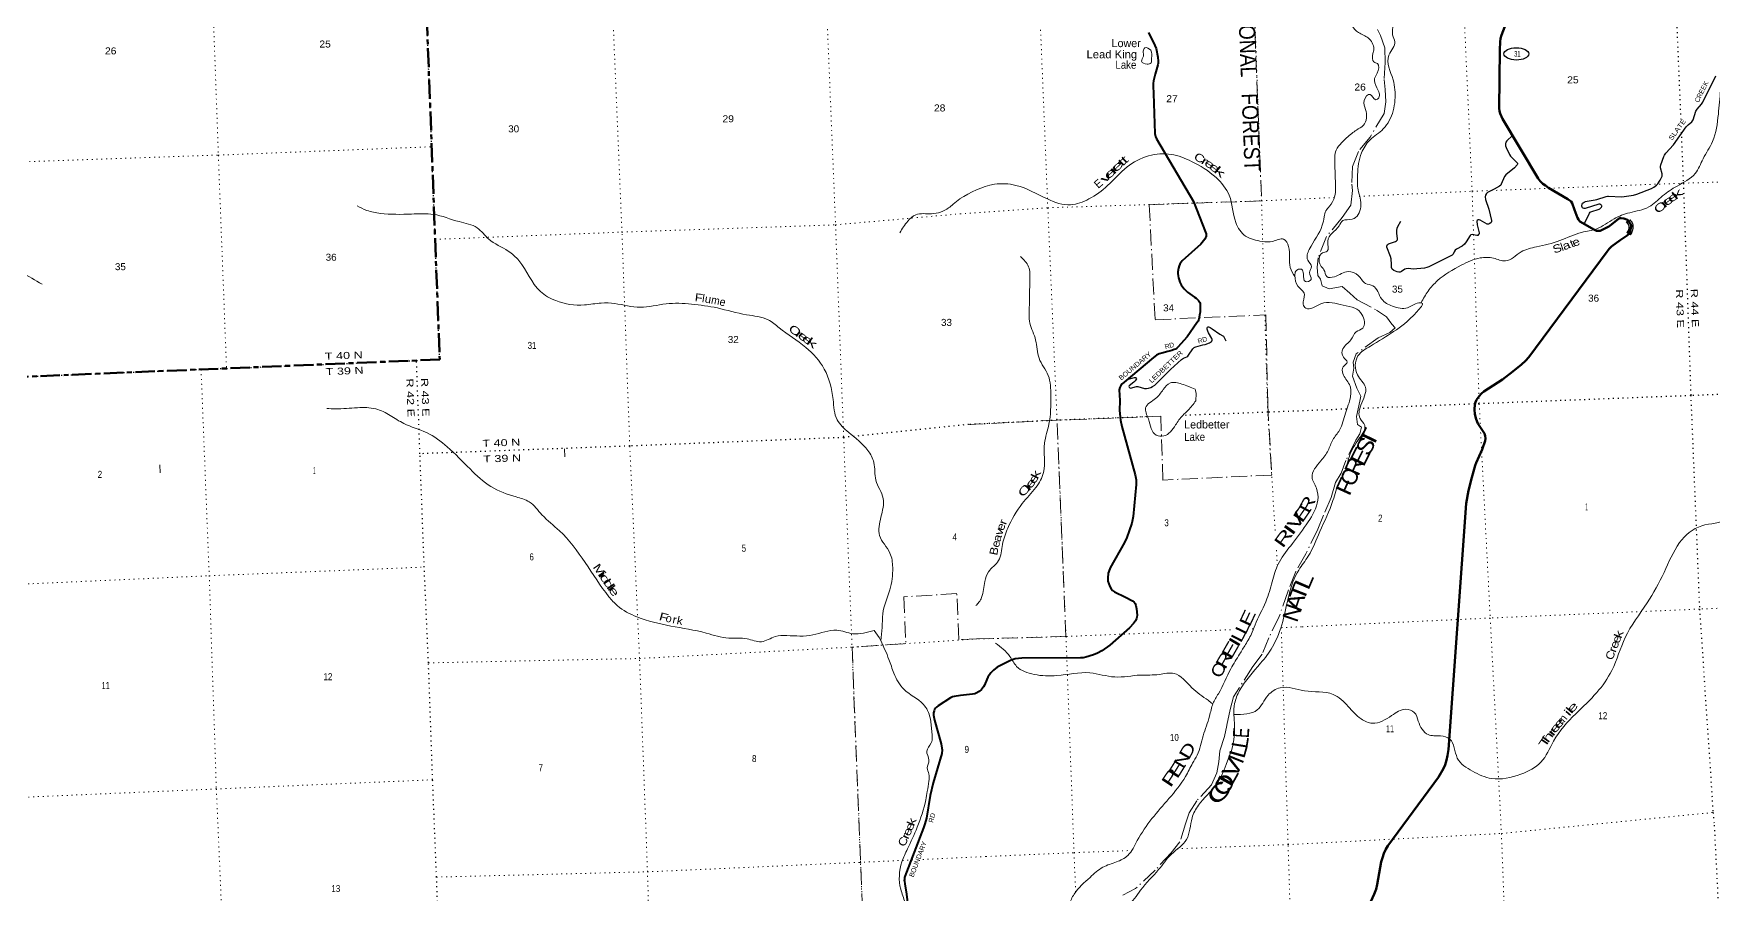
# Model space of a CAD drawing. Header units: feet. Extents: x 727543 to 978287, y 379550 to 572970.
# Drawn here: x 856891 to 898883, y 527008 to 548526 of the extents above; entities that cross this region are included whole.
import ezdxf
from ezdxf.enums import TextEntityAlignment as Align

# ---------------------------------------------------------------- set-up
doc = ezdxf.new("R2010")
doc.units = ezdxf.units.FT
doc.header["$LTSCALE"] = 80
for name, pattern in [('DOT_DASHED', [7.7, 5, -1.2, 0.3, -1.2]), ('DOTTED', [1.5, 0.3, -1.2]), ('LONG_DASH_SHORT_DASH', [9.9, 6, -1.2, 1.5, -1.2])]:
    doc.linetypes.add(name, pattern=pattern)
for name, color, linetype, lineweight in [('11', 7, 'LONG_DASH_SHORT_DASH', 60), ('17', 7, 'Continuous', 25), ('23', 7, 'Continuous', 70), ('26', 7, 'Continuous', 40), ('29', 7, 'Continuous', 25), ('39', 7, 'Continuous', 13), ('4', 7, 'Continuous', 13), ('44', 7, 'DOT_DASHED', 13), ('59', 7, 'Continuous', 13), ('6', 7, 'DOTTED', 25), ('7', 7, 'DOTTED', 13)]:
    doc.layers.add(name, color=color, linetype=linetype, lineweight=lineweight)
for name, color, linetype in [('27', 7, 'Continuous'), ('30', 7, 'Continuous'), ('41', 7, 'Continuous')]:
    doc.layers.add(name, color=color, linetype=linetype)

msp = doc.modelspace()

# ---------------------------------------------------------------- linework, layer by layer
at = {"layer": '11'}
msp.add_lwpolyline([(865971.59, 568740.59), (867043.27, 540378.72), (850382.81, 539689.06), (851097.41, 521936.35)], dxfattribs=at)
at = {"layer": '17'}
msp.add_ellipse((893956.48, 548019.63), major_axis=(309.24, -1), ratio=0.500121, dxfattribs=at)
at = {"layer": '23'}
for points in [[(893912.6, 549324.69), (893586.25, 548485.72), (893562.85, 548404.73), (893550.52, 548318.39), (893542.19, 548123.93), (893524.54, 546659.37), (893535.44, 546587.33), (893552, 546531.15), (893610.09, 546396.17), (894502.57, 544900.06), (894552.5, 544839.22), (894621.03, 544773.75), (894682.33, 544726.62), (894760.83, 544670.59), (895242.03, 544384.01), (895325.75, 544325.32), (895355.4, 544283.76), (895414.55, 544122.54), (895487.54, 543919.46), (895508.97, 543876.39), (895545.94, 543826.95), (895912.66, 543618.33), (895964.12, 543597.07), (896001.63, 543594.18), (896049.24, 543597.07), (896089.11, 543609.76), (896267.37, 543706.4), (896334.88, 543755.85), (896510.66, 543896.83), (896526.02, 543906.76), (896544.06, 543911.75), (896555.93, 543913.09), (896571.47, 543913.2), (896642, 543902.49), (896670.38, 543895.82), (896711.41, 543881.44), (896734.22, 543867.62), (896753.4, 543850.68), (896805.18, 543778.95), (896817.89, 543758.85), (896821.34, 543747.92), (896822.49, 543743.89), (896825.38, 543729.87), (896825.94, 543700.15), (896822.49, 543672.13), (896802.09, 543598.03), (896777.77, 543536.44), (896756.13, 543504.68), (896729.88, 543481.7), (896550.49, 543362.76), (896338.39, 543201.98), (896276.46, 543143.08), (896225.85, 543081.89), (894268.19, 540437.88), (894182.45, 540343.37), (894083.34, 540254.01), (893867.68, 540080.95), (893606.45, 539883.68), (893145.06, 539580.74), (893082.43, 539531.38), (893024.19, 539466.35), (892964.13, 539369.71), (892939.61, 539311.97), (892921.46, 539253.68), (892909.31, 539132.97), (892916.96, 539014.91), (892948.26, 538884.68), (892997.48, 538775.76), (893128.91, 538579.24), (893158.89, 538526.69), (893173.32, 538471.83), (893181.97, 538405.43), (893174.92, 538342.64), (893099.74, 538126.83), (892951.98, 537799.27), (892923.74, 537728.42), (892845.53, 537428.73), (892759.59, 537101.54), (892701.61, 536783.63), (892258.2, 530634.32), (892237.03, 530479.02), (892210.38, 530365.37), (892175.01, 530243.73), (892137.88, 530156.02), (892011.08, 529938.27), (890744.43, 528225.77), (890690.52, 528140.51), (890641.05, 528029.24)], [(890641.05, 528029.24), (890606.85, 527918.21), (890576.72, 527818.22), (890477.95, 527257.96), (890449.6, 527137.25), (890404.82, 527014.21), (890274.32, 526737.66), (890108.59, 526431.29), (890018.24, 526301.46), (889910.51, 526174.07), (887254.27, 523360.71)]]:
    msp.add_lwpolyline(points, dxfattribs=at)
at = {"layer": '26'}
for points in [[(884763.98, 548552.73), (884920.74, 548232.31), (884948.85, 548156.82), (884991.68, 547937.23), (885001.54, 547833.66), (885001.54, 547785.52), (884994.4, 547742.99), (884931.52, 547516.09), (884889.31, 547346.62), (884879.03, 547281.46), (884880.15, 547211.39), (884887.69, 547032.78), (884920.73, 546025.84), (884935.12, 545954.25), (884963.68, 545895.77), (885883.73, 544328.81), (886189.56, 543560.17), (886199.52, 543524.2), (886201.81, 543486.95), (886199.52, 543449.71), (886188.06, 543421.06), (886168.59, 543384.39), (886137.67, 543343.14), (886070.37, 543266.52), (885605.78, 542845.39), (885575.33, 542808.53), (885545.55, 542761.54), (885526.08, 542716.85), (885510.99, 542663.93), (885495.16, 542570.16), (885496.31, 542526.61), (885501.66, 542467.25), (885510.05, 542420.61), (885526.08, 542371.9), (885544.41, 542315.18), (885580.17, 542245.3), (885617.71, 542187.98), (885653.21, 542146.72), (885740.21, 542062.65), (885909.76, 541940.43)], [(885909.76, 541940.43), (885951.78, 541910.14), (885976.19, 541890.01), (886010.55, 541850.48), (886042.61, 541807.5), (886050.63, 541790.31), (886051.71, 541769.92), (886049.49, 541559.97), (886044, 541526.74), (886016.27, 541384.06), (886001.38, 541340.51), (885973.26, 541293.49), (885728.44, 540948.88), (885498.61, 540685), (885473.41, 540662.08), (885435.91, 540639.04), (885406.98, 540625.41), (885347.43, 540607.07), (885242.06, 540577.27), (885093.18, 540540.6), (885031.33, 540522.27), (884962.62, 540490.18), (884886.97, 540433.58), (884154.19, 539816.82), (884103.65, 539769.35), (884073.87, 539732.68), (884044.1, 539677.68), (884031.54, 539622.24), (884043, 539351.39), (884039.54, 539102.28), (884057.95, 538864.06), (884095.75, 538707.49), (884429.19, 537494.47), (884449.54, 537375.39), (884451.7, 537254.37), (884378.32, 536458.28), (884344.17, 536290.13), (884277.75, 536094.44), (884222.77, 535932.59), (884160.57, 535800.86), (883804.44, 535168.95), (883766.95, 535083.41), (883753.21, 535039.87), (883744.5, 534915.84), (883748.63, 534840.46), (883766.95, 534771.7), (883792.15, 534701.8), (883826.64, 534647.46)], [(883826.64, 534647.46), (883863.16, 534605.53), (883914.35, 534567.54), (884183.65, 534441.35), (884362.5, 534344.25), (884400.51, 534311.29), (884426.64, 534280.07), (884447.25, 534231.94), (884464.78, 534149.58), (884474.74, 533986.7), (884470.17, 533939.71), (884461.18, 533904.51), (884433.52, 533843.45), (884388.73, 533778.49), (884285.28, 533671.63), (883794.79, 533239.47), (883597.53, 533096.93), (883485.23, 533035.52), (883386.73, 532996.56), (883198.91, 532936.97), (883130.19, 532923.21), (883061.82, 532918.25), (881591.95, 532911.3), (881428.3, 532894.57), (881375.61, 532883.11), (881328.64, 532865.64), (881077.84, 532741.01), (880981.04, 532685.45), (880887.72, 532614.95), (880818.05, 532546.14), (880748, 532438.46), (880716.64, 532380.64), (880658.66, 532234.48), (880640.1, 532197.8), (880589.95, 532131.34), (880531.56, 532081.64)], [(880531.56, 532081.64), (880455.68, 532038.61), (880417.76, 532025.06), (880363.59, 532011.51), (880061.83, 531977.46), (879903.15, 531954.6), (879859.82, 531943.76), (879811, 531923.34), (879499.6, 531721.53), (879460.41, 531692.29), (879437.3, 531664.62), (879415.64, 531629.39), (879399.39, 531596.87), (879387.99, 531546.52), (879388.55, 531485.75), (879411.67, 531361.2), (879580.57, 530773.83), (879598.05, 530661.12), (879603.88, 530622.59), (879591.8, 530531.51), (879377.26, 529799.05), (879305.85, 529483.45), (879209.81, 528913.88), (879171.89, 528775.66), (879134, 528673.42), (878671.44, 527452.15), (878665.09, 527429.77), (878661.7, 527411.48), (878658.64, 527384.03), (878657.64, 527362.02), (878658.32, 527338.98), (878666.56, 527276.08), (878708.78, 527010.43), (878776.25, 526438.19)]]:
    msp.add_lwpolyline(points, dxfattribs=at)
at = {"layer": '29'}
for points in [[(897551.05, 544861.11), (897597.17, 544942.06), (897603.19, 544965.13), (897603.69, 544992.22), (897599.68, 545018.31), (897560.82, 545171.97), (897561.57, 545204.92), (897567.59, 545245.05), (897640.28, 545455.74), (897656.69, 545490.13), (897690.42, 545540.02), (897886.5, 545746.13), (898202.54, 546194.79), (898250.91, 546246.34), (898343.72, 546324.67), (898363.21, 546346.67), (898375.24, 546368.74), (898443.65, 546586.43), (898474.5, 546635.61), (898585.25, 546760.75), (898616.88, 546812.19), (898940.44, 547471.17)], [(893859.72, 545977.7), (893715.48, 545842.18), (893696.57, 545812.31), (893688.55, 545770.18), (893688.55, 545722.02), (893701.01, 545682.19), (893782.8, 545501.3), (893810.37, 545459.7), (893963.64, 545311.37), (893983.33, 545288.61), (893983.68, 545261.56), (893977.31, 545246.47), (893907.82, 545174.23), (893696.57, 544993.66), (893662.53, 544954.06), (893580.27, 544760.9), (893568.23, 544740.83), (893535.41, 544715.62), (893404.4, 544640.59), (893233.43, 544550.09), (893212.29, 544530.15), (893188.23, 544486.01), (893178.2, 544441.86), (893182.98, 544376.79), (893268.49, 544141.4), (893335.61, 543857.96), (893336.47, 543830.71), (893325.59, 543805.79), (893297.51, 543779.71), (893263.42, 543761.65), (893245.37, 543759.64), (893227.36, 543766.51), (893055.59, 543865.77), (893024.79, 543870), (893000.73, 543868), (892978.67, 543853.95), (892971.48, 543838.74), (892974.83, 543745.98), (893024.63, 543545.73), (893023.79, 543520.87), (893010.76, 543500.8), (892993.71, 543482.75), (892988.7, 543478.74), (892970.38, 543477.3), (892849.89, 543503.57), (892821.26, 543496.79), (892798.22, 543475.6), (892706.49, 543323.14), (892659.83, 543266.05), (892598.98, 543214.56), (892461.31, 543137.63), (892428.52, 543109.95), (892405.16, 543073.42), (892373.34, 543011.2), (892353.02, 542987.14), (892232.36, 542931.8), (891769.48, 542698.2), (891721.35, 542676.13), (891662.64, 542662.46), (891373.69, 542640.71), (891260.13, 542652.05), (891205.22, 542649.23), (891169.9, 542638.01), (891085.67, 542581.82), (891055.6, 542565.77), (891021.96, 542562.36), (890979.39, 542567.78), (890890.16, 542601.9), (890851.15, 542635.41), (890840.03, 542652.06), (890832.01, 542680.15), (890836.65, 542756.07), (890825.99, 542898.86), (890811.36, 542951.07), (890721.65, 543190.37), (890719.71, 543209.88), (890723.72, 543233.95), (890737.76, 543256.03), (890757.33, 543268.28), (890939.51, 543328.86), (890962.35, 543342.31), (890972.38, 543354.35), (890982.4, 543372.41), (890983.57, 543398.98), (890968.49, 543535.77), (890971.38, 543601.16), (890981.4, 543661.35), (890992.86, 543702.14), (891070.94, 543840.02)], [(895653.54, 543765.74), (895783.1, 544036.6), (895800.65, 544060.68), (895815.63, 544072), (896025.93, 544139.57), (896043.05, 544146.96), (896056.08, 544154.48), (896071.12, 544167.02), (896078.14, 544176.55), (896086.16, 544188.59), (896089.67, 544202.64), (896090.17, 544219.19), (896087.4, 544232.48), (896077.38, 544246.28), (896070.12, 544253.31), (896061.84, 544257.32), (896045.3, 544261.33), (896034.02, 544261.83), (896019.53, 544260.5), (895680.96, 544154.33), (895650, 544152.48), (895628.69, 544159), (895611.9, 544170.54), (895600.72, 544188), (895594.86, 544213.68), (895601.77, 544270.81), (895611.9, 544286.92), (895624.94, 544297.95), (895654.01, 544315.01), (895687.1, 544326.05), (895729.1, 544335.62), (895926.4, 544370.46), (895970.85, 544379.22), (896204.47, 544453.46), (896235.56, 544460.49), (896263.45, 544462.46), (896586.09, 544448.98), (896649.66, 544452.46), (896888.29, 544488.58), (896970.79, 544512.27), (897334.28, 544657.64), (897392.13, 544685.22), (897430.73, 544709.3), (897463.32, 544737.39), (897496.28, 544772.07), (897551.05, 544861.11)], [(884231.01, 539881.48), (884411.48, 539928.28), (884438.23, 539927.61), (884446.25, 539919.59), (884459.11, 539899.59), (884430.2, 539849.36), (884397.42, 539812.73), (884281.31, 539718.01), (884273.79, 539700.87), (884281.81, 539684.82), (884291.84, 539672.78), (884309.52, 539666.45), (884458.28, 539704.89), (884498.65, 539703.04), (884662.82, 539654.72), (884715.27, 539651.71), (884765.09, 539660.74), (884823.25, 539682.81), (884859.34, 539700.87), (884916.67, 539741.2), (885307.9, 540127.75), (885582.31, 540383.22), (885632.4, 540415.21), (885721.77, 540448.44), (885740.69, 540463.37), (885762.75, 540485.44), (885869.03, 540645.97), (885899.92, 540676.47), (885923.18, 540690.11), (885945.24, 540698.14), (886122.43, 540742.43), (886175.85, 540758.33), (886284.14, 540798.46), (886334.17, 540826.21), (886348.31, 540838.6), (886356.33, 540858.66), (886355.84, 540879.73), (886347.58, 540903.38), (886259.36, 541045.81), (886243.04, 541091.42), (886229.5, 541141.59), (886228.5, 541169.68), (886237.98, 541188.45), (886251.56, 541195.77), (886261.59, 541195.77), (886289.16, 541185.73), (886299.69, 541179.71), (886353.06, 541143.83), (886548.25, 541013.04), (886622.55, 540971.03), (886634.58, 540959.99), (886643.82, 540947.58), (886696.11, 540846.35)]]:
    msp.add_lwpolyline(points, dxfattribs=at)
at = {"layer": '39'}
for points in [[(885928.94, 539640.89), (885939.65, 539604.78), (885956.8, 539530.67), (885945.83, 539348.53)], [(877905.01, 533608.14), (878024.51, 533430.14), (878066.95, 533356.53)]]:
    msp.add_lwpolyline(points, dxfattribs=at)
for points in [[(883870.71, 523224.77), (883978.84, 523668.78), (883940.14, 524028.88), (883564.15, 524459.81), (883409.35, 524529.04), (883254.85, 524489.23), (883174.58, 524672.17), (883339.74, 524952.66), (883588.87, 525567.32), (883442.16, 525891.28), (883364.98, 526149.05), (883479.96, 526518.64), (883662.73, 526611.95), (884239.43, 526739.44), (884563, 527114.4), (885014.85, 527627.2), (885333.97, 528012.11), (885712.51, 528380.95), (885851.18, 528918.99), (886010.77, 529237.66), (886450.72, 529743.98), (886705.9, 530257.88), (886906.72, 530965.74), (886897.86, 531492.49), (886914.69, 531781.86), (887039.71, 532103.34), (887563.83, 532786.31), (887859.79, 533192.61), (888115.98, 533833.77), (888516.85, 535116.18), (888756.36, 535463.93), (889046.06, 536078.01), (889371.83, 536854.92), (889531.78, 537316.98), (889697.2, 537641.91), (889774.6, 537937.47), (890039.24, 538417.38), (890166.53, 538732.88), (890050.05, 538908.47), (890069.49, 539234.29), (890185.22, 539686.7), (889984.49, 539992.59), (889997.97, 540467.63), (890310.41, 540714.98), (890887.9, 541076.74), (891476.02, 541578.22), (891593.23, 541790.37), (891516.07, 541793.69), (891235.08, 541672.66), (890862.55, 541711.95), (890591.91, 541890.16), (890367.79, 542223.49), (890187.08, 542281.7), (890004.79, 542481.21), (889751.62, 542577.24), (889408.11, 542447.93), (889217.43, 542451.27), (889147.76, 542622.47), (889060.18, 542734.47), (889110.7, 543043.21), (889226.66, 543083.67), (889242.91, 543336.67), (889525.59, 543720.29), (889619.71, 543850.85), (889855.58, 543883.45), (890070.15, 544195.99), (890002.56, 544619.68), (889987.43, 544998.8), (890085.3, 545543.47), (890295.41, 545865.95), (890630.94, 546144.41), (890876.47, 546595.37), (890920.24, 547123.98), (890873.83, 547372.74), (890772.12, 547991.11), (890921.03, 548323.54), (890863.34, 548499.2), (890852.1, 548882.49), (890764.8, 548834.96), (890668.03, 548770.95), (890591.26, 549069.12), (890496.92, 549350.51), (890533.42, 549604.23), (890524.49, 549828.06), (890626.23, 550326.43), (890493.75, 550598.39), (890205.64, 550858.77), (890034.61, 551080.89), (890017.85, 551399.36), (890235.71, 551543.99), (890292.93, 551516.15)], [(889788.69, 549064.88), (889850.95, 548723.79), (890011.8, 548553.81), (890254.43, 548417.02), (890392.98, 548145.27), (890371.41, 548025.36), (890395.89, 547818.23), (890482.6, 547778.9), (890480.11, 547536.49), (890412.39, 547404.84), (890470.47, 547168.61), (890516.72, 546923.89), (890441.65, 546874.78), (890302.58, 547007.16), (890150.56, 546854.35), (890189.94, 546629.58), (890132.76, 546233.77), (889959.13, 546114.52), (889844.86, 546031.71), (889588.62, 545798.47), (889452.14, 545611.88), (889419.74, 545255.32), (889431.64, 544906.38), (889411.36, 544449.28), (889289.12, 544210.69), (889196.3, 544098.35), (889151.81, 543943.3), (889105.45, 543733.66), (888780.77, 543132.48), (888740.79, 542864.5), (888834.51, 542700.21), (888783.7, 542550.99), (888824.96, 542380.81), (888683.25, 542325.29), (888635.12, 542515.43), (888585.76, 542634.84), (888443.72, 542587.4), (888421.75, 542477.57), (888497.15, 542213.68), (888659.52, 542005.39), (888626.75, 541759.88), (888693.45, 541663.29), (889070.22, 541771.57), (889625.02, 541736.72), (889919.89, 541662.36), (890096.36, 541507.07), (890116.2, 541162.46), (889955.69, 541069.93), (889819.7, 540871.24), (889621.91, 540646.13), (889632.23, 540438.5), (889730.41, 540314.76), (889631.6, 540200.19), (889618.2, 540028.06), (889783.07, 539757.25), (889813.43, 539453.4), (889682.08, 539036.78), (889536.8, 538613.61), (889370.1, 538371.43), (889251.01, 538104.68), (889068.85, 537843.78), (888849.97, 537436.17), (888958.07, 537165.37), (888994.44, 536863.75), (888750.58, 536319.96), (888360.58, 535781.08), (888032.38, 535319.11), (887867.34, 534883.12), (887722.6, 534395.35), (887455.99, 533812.39), (887354.47, 533562.42), (887186.39, 533253.55), (887039.77, 533016.11), (886821.31, 532648.91), (886507.72, 532023.89), (886373.57, 531778.82), (886286.78, 531464.76), (886128.04, 530972.45), (885977.07, 530488.5), (885864.12, 530289.19), (885688.12, 529957.24), (885270.42, 529401.23), (884848.45, 528901.6), (884481.2, 528351.42), (884244.68, 527979.54), (883963.19, 527820.12), (883617.82, 527686.7), (883301.57, 527433.16), (882902.69, 527015.13), (882781.58, 526748.31), (882729.04, 526134.57)], [(884833.81, 547911.75), (884815.8, 548109.02), (884673.47, 548170.61), (884628.27, 548084.19), (884635.28, 547959.24), (884589.59, 547834.43), (884724.14, 547764.49), (884824.14, 547798.32), (884833.81, 547911.75)], [(899061.72, 547106.57), (899006.42, 546514.17), (898861.48, 545828.49), (898625.35, 545396.04), (898427.04, 545031.57), (897973.45, 544714.59), (897614.29, 544469.62), (897268.57, 544192.82), (896789.84, 544048.61), (896398.56, 543897.42), (895964.58, 543647.77), (895589.19, 543555.7), (895045.91, 543352.67), (894460.3, 543194.58), (894076.07, 543069.88), (893685.74, 542844), (893385.04, 542912.09), (893052.34, 542918.47), (892581.21, 542736.17), (891988.42, 542351.65), (891753.11, 542091.68), (891576.37, 541800.09)], [(880038.63, 544393.39), (880909.41, 544759.61), (881447.69, 544732.26), (882233.58, 544392.6), (882815.14, 544245.62), (883271.44, 544393.06), (883738.56, 544726.68), (884224.73, 545192.23), (884763.08, 545467.79), (885333.2, 545506.18), (885836.78, 545332.2), (886448.89, 544927.81), (886778.73, 544485.15), (886943.74, 543804.4), (887188.43, 543463.72), (887603.12, 543333.04), (887870.73, 543332.43), (888140.2, 543386.41), (888263.07, 543202.97), (888304.16, 542681.4), (888423.36, 542450.38)], [(849628.73, 545280.88), (850278.11, 545037.38), (850713.05, 544798.78), (851044.37, 544565.37), (851569.25, 544353.34), (852079.09, 544031.19), (852501.02, 543725.1), (852841.41, 543556.96), (853027.24, 543399.68), (853316.68, 543194.66), (853576.65, 543012.56), (853969.04, 542944.13), (854542.97, 543149.76), (854953, 543307.06), (855315.93, 543304.09), (855680.2, 543145.18), (856215.75, 542793.87), (856597.92, 542556.8), (857102.37, 542262.75)], [(878070.13, 533349.18), (878104.34, 533678.41), (878118.53, 534019.45), (878294.7, 534619.43), (878367.36, 535180.03), (878297.49, 535541.37), (878037.54, 535978.76), (878072.44, 536438.29), (878127.27, 536904.85), (877947.34, 537364.27), (877896.15, 537801.47), (877745.87, 538106.31), (877266.37, 538557.54), (876977.81, 538872), (876876.84, 539375.71), (876656.02, 540141.14), (876196.55, 540682.47), (875524.66, 541173.16), (875253.81, 541370.95), (874714.77, 541497.22), (873983.15, 541666.99), (873338.09, 541763.9), (872703.42, 541770.13), (872054.87, 541684.53), (871420.11, 541777.88), (871081.06, 541790.09), (870661.7, 541743.77), (869945.19, 541851.46), (869559.37, 542080.25), (869024.14, 542850.95), (868757.43, 543089.47), (868268.87, 543390.35), (867981.94, 543670.44), (867528.7, 543825.11), (866889.71, 544007.4), (866338.05, 544015.56), (865560.96, 544033.24), (865218.93, 544108.11), (864982.54, 544220.44)], [(878543.11, 543547.54), (878746.13, 543838.82), (878943.25, 543998.14), (879339.41, 544021.06), (879764.08, 544168.93), (879880.32, 544259.83), (880041.9, 544394.77)], [(881563.28, 542953.22), (881761.92, 542699.77), (881794.06, 542351.55), (881783.94, 541741.33), (881798.08, 541285.45), (881940.57, 540864.41), (882025.55, 540411.04), (882253.46, 539982.93), (882318.51, 539470.29), (882271.78, 538761.84), (882163, 538287.46), (882135.45, 537555.46), (881947.67, 537181.27), (881604.91, 536779.36), (881244.44, 536160.76), (881110.5, 535758.18), (881013.07, 535354.89), (880762.89, 535071.37), (880669.07, 534831.78), (880587.84, 534429.05), (880523.6, 534311.67), (880445.32, 534227.57)], [(885928.94, 539640.89), (885592.66, 539766.14), (885307.74, 539794.4), (885129.97, 539626.55), (884940.12, 539405.76), (884689.87, 539174.75), (884757.89, 538892.42), (884956.41, 538489.52), (885141.74, 538467.83), (885436.86, 538742.84), (885615.87, 538981.42), (885750.47, 539113.41), (885945.83, 539348.53)], [(877905.01, 533608.14), (877373.94, 533524.09), (876968.46, 533612.15), (876374.22, 533492.67), (875720.29, 533477.72), (875431.6, 533453.84), (875083.1, 533323.78), (874724.89, 533397.89), (874268.17, 533412.6), (873706.79, 533539.83), (872818.79, 533716.33), (871972.78, 533947.51), (871483.25, 534226.05), (871274.02, 534449.07), (870680.07, 535304.1), (870034.21, 536099.93), (869599.86, 536496.58), (869280.49, 536819.71), (868952.24, 536945.89), (868323.85, 537203.64), (867800.34, 537642.64), (867232.93, 538195.04), (866715.39, 538551.27), (866145.16, 538779.37), (865807.29, 538980.06), (865444.76, 539145.12), (864985.34, 539173.89), (864439.45, 539145.85), (864218.07, 539155.57)], [(886899.34, 531507.97), (887480.55, 531622.2), (887749.86, 531985.15), (888054.51, 532173.66), (888657.56, 532098.12), (889374.76, 532006.43), (889755.57, 531708.95), (890076.21, 531395.2), (890360.3, 531286.13), (890839.12, 531478.8), (891195.67, 531636.85), (891405.68, 531555.44), (891505.55, 531338.87), (891750.07, 531002.22), (892059.45, 530970.79), (892295.78, 530890.32), (892480.92, 530416.26), (892863.01, 530086.52), (893336.48, 529905.41), (894072.03, 530014.29), (894572.9, 530314.77), (894888.4, 530840.91), (895440.95, 531522.87), (895967.06, 532054.46), (896344.35, 532607.03), (896676.44, 533428.59), (897225.71, 534294.2), (897649.37, 535056.4), (898039.26, 535801.26), (898590.04, 536222.65), (899217.35, 536402.41), (899497.68, 536794.02), (899892.79, 537001.9), (900225.35, 537100.53), (900565.25, 537726.48), (900987.16, 538278.61), (901387.3, 538563.4), (901740.85, 539050.5), (902069.26, 539354.96), (902490.66, 539513.29), (902889.31, 539327.51), (903229.98, 538816.56)], [(910726.41, 536926.41), (910613.94, 537313.5), (910432.68, 537436.31), (910325.61, 537350.96), (910021.74, 537053.16), (909750.07, 536660.88), (909643.45, 536240.43), (909598.49, 536093.09), (909336.54, 535899.03), (908941.14, 535708.43), (908221.06, 535405.11), (907715.94, 534957.06), (907179.42, 534534.15), (906634.66, 534215.95), (906234.6, 533929.14), (905763.06, 533401.51), (905484.66, 533266.43), (905162.08, 533273.17), (904687.95, 533064.51), (904077.4, 532566.27), (903383.96, 531859.12), (902703.99, 531221.1), (902103.4, 530727.26), (901511.78, 530516.45), (901159.35, 530306.05), (901085.05, 529780.39), (901052.38, 529278.42), (900857.68, 528772.72), (900570.21, 528306.14), (900146.75, 527691.36), (899662.21, 527286.45), (899762.78, 527001.24), (899860.23, 526845.16), (899861.78, 526552.4), (899701.34, 526407.38), (899535.07, 526561.01), (899011.94, 526615.16), (898622.77, 526512.5), (898256.46, 525837.14), (898254.94, 525265.6), (898260.29, 524623.62), (898123.45, 524293.64), (898076.91, 524037.54), (897982.53, 523812.06)], [(878165.88, 523517.07), (878286.18, 523800.36), (878208.89, 524104.62), (878144.67, 524261.61), (877988.51, 524562.12), (877937.31, 524786.59), (877977.5, 525262.58), (878054.68, 525728.18), (878179.48, 525788.82), (878485.03, 525884.42), (878646.35, 526242.6), (878672.86, 526537.62), (878666.44, 526800.69), (878567.38, 527136.34), (878597.68, 527820.53), (878736.37, 528143.19), (878978.12, 528685.51), (879194.75, 529372.5), (879231.46, 529580.9), (879272.02, 529836.08), (879269.44, 530018.29), (879229.88, 530168.36), (879273.23, 530364.91), (879217.97, 530589.19), (879329.79, 530795.09), (879341.95, 531093.48), (879300.97, 531423.27), (879136.04, 531758.32), (878650.08, 532132.26), (878397.74, 532537.59), (878271.91, 532882.09), (878066.95, 533356.53)], [(880939.44, 533288.55), (881295.3, 532955.75), (881465.36, 532707.33), (881903.11, 532506.78), (882473.86, 532478.56), (883298.22, 532546.17), (883916.56, 532442.9), (884559.31, 532489.93), (885026.99, 532504.49), (885400.83, 532533.91), (885846.97, 532174.12), (886250.76, 531859.28), (886369.12, 531768.54)]]:
    msp.add_spline(points, degree=3, dxfattribs=at)
at = {"layer": '4'}
for p, q in [((870160.6, 538144.93), (870168.61, 537943.08)), ((860047.61, 537748.27), (860055.53, 537546.41))]:
    msp.add_line(p, q, dxfattribs=at)
at = {"layer": '44'}
for points in [[(886941.25, 559548.77), (887174.27, 554943.53), (885804.83, 554895.74), (885858.21, 553431.68), (887234.27, 553481.21), (887587.02, 544346.2), (884780.03, 544248), (884925.22, 541373.69), (887697.8, 541493.4), (887741.98, 539246.75), (887841.21, 537491), (885121.78, 537366.79), (885066.83, 538962.15), (882470.75, 538862.11), (880265.23, 538754.67)], [(890485.58, 548627.06), (890558.47, 548476.54), (890671.91, 548174.11), (890678.86, 547802.4), (890655.35, 547382.86), (890673.57, 547132.94), (890694.31, 546820.45), (890651.51, 546527.46), (890300.89, 545938.15), (890007.72, 545579.78), (889858.99, 545203.38), (889844.31, 544766.03), (889858.84, 544606.93), (889821.09, 544239.35), (889606.28, 543925.4), (889207.49, 543450.48), (889004.74, 542920.34), (888973.74, 542684.58), (888991.41, 542483.01), (889059.99, 542388.92), (889105.33, 542219.02), (889276.23, 542147.53), (889599.83, 542203.94), (889790.74, 542038.28), (889977.52, 541874.48), (890461.7, 541614.31), (890709.27, 541449.08), (890840.2, 541264.67), (890926.89, 541173.38), (890790.02, 541054.26), (890500.84, 540924.18), (889955.12, 540520.91), (889874.5, 540316.18), (889897.27, 540165.29), (889858.8, 539965.49), (889969.88, 539662.26), (890073.19, 539460.49), (890048.14, 539335.94), (889961.94, 538958.32), (889982.23, 538757.01), (890082.08, 538690.55), (890048.28, 538525.33)], [(880478.54, 533394.79), (882698.38, 533455.84), (882474.55, 538861.92)], [(890048.28, 538525.33), (889947.36, 538363.45), (889693.01, 537850.9), (889574.24, 537534.42), (889431.84, 537301.83), (889329.43, 536931.47), (889131.87, 536486.73), (888995.44, 536139.3), (888691.57, 535518.89), (888440.41, 535081.51), (888250, 534594.21), (888030.98, 533953.96), (887769.07, 533424.17), (887600.12, 533012.46), (887366.52, 532704.87), (886886.56, 531943.94), (886805.33, 531628.59), (886722.25, 531230.76), (886660.45, 530957.17), (886543.56, 530594.26), (886545.58, 530594.35), (886522.26, 530320.4), (886468.71, 530043.12), (886336.84, 529750.34), (885966.5, 529348.21), (885774.26, 529046.76), (885686.19, 528772.03), (885548.4, 528325.34), (885324.71, 528050.84), (884927.55, 527611.16), (884437.85, 527157.38), (884120.91, 526986.02)], [(880478.54, 533394.79), (880019.63, 533379.28), (879969.89, 534530.68), (878647.62, 534446.06), (878693.91, 533277.6), (878628.32, 533267.88), (877350.51, 533188.89), (877753.54, 522981.31)]]:
    msp.add_lwpolyline(points, dxfattribs=at)
at = {"layer": '59'}
for p, q in [((896706.09, 543820.26), (896797.85, 543874.62)), ((896718.39, 543818.24), (896796.37, 543864.44)), ((896811.31, 543499.25), (896719.46, 543550.13)), ((896815.36, 543636.29), (896814.97, 543636.33))]:
    msp.add_line(p, q, dxfattribs=at)
for points in [[(896719.46, 543550.13), (896741.97, 543584.48), (896761.58, 543626.17), (896767.85, 543665.62), (896769.13, 543701.41), (896760.95, 543745.04), (896746.38, 543773.52), (896706.09, 543820.26)], [(896730.87, 543552.95), (896748.97, 543580.57), (896769.3, 543623.79), (896775.83, 543664.85), (896777.16, 543702.01), (896768.6, 543747.65), (896753.07, 543778.02), (896718.39, 543818.24)], [(896796.37, 543864.44), (896816.4, 543842.85), (896833.28, 543821.34), (896861.02, 543769.13), (896867.54, 543745.19), (896870.27, 543724.44), (896869.71, 543690.98), (896865.18, 543657.56), (896859.53, 543620.76), (896853.46, 543600.34), (896833.73, 543550.68), (896808.52, 543509.93), (896730.87, 543552.95)], [(896811.31, 543499.25), (896840.9, 543547.07), (896861.03, 543597.72), (896867.35, 543619.01), (896873.1, 543656.42), (896877.7, 543690.37), (896878.28, 543724.9), (896875.4, 543746.77), (896868.5, 543772.09), (896840.01, 543825.72), (896822.49, 543848.05), (896797.85, 543874.62)]]:
    msp.add_lwpolyline(points, dxfattribs=at)
at = {"layer": '6'}
for points in [[(849844.09, 539704.2), (850382.81, 539689.06), (851057.27, 539720.81), (855727.24, 539908.61), (856382.49, 539938.08), (861077.48, 540131.54), (861713.91, 540156.75), (866465.44, 540354.28), (867043.27, 540378.72), (866929.33, 543387.31), (866840.17, 545700.05), (866725.49, 548740.34), (866640.37, 551008.14), (866525.8, 554091.53), (866441.18, 556328.73), (866322.15, 559445.36), (866239.56, 561668.45), (866121.72, 564767.25), (866037.35, 566968.66), (865971.59, 568740.59)], [(897260.14, 568661.25), (897309.67, 565971.52), (897495.15, 560663.03), (897701.85, 555381.54), (897909.69, 550122.31), (898064.42, 546387.17)], [(898077.77, 546065.02), (898130.72, 544786.81), (898315.87, 539486.38), (898535.27, 534140.72), (898874, 529055.76), (898902.99, 528735.7), (899149.42, 523842.12)], [(867132.94, 522561), (867069.02, 524548.42), (866963.94, 527440.55), (866866.53, 529873.15), (866762.04, 532795.69), (866656.34, 535189.4), (866550.01, 538022.71), (866461.8, 540349.42)], [(910607.1, 539986.17), (909104.67, 539931.64), (903790.59, 539702.77), (898314.25, 539476.23), (893027.55, 539272.56), (890062.12, 539153.79)], [(880265.23, 538754.67), (877140.69, 538430), (871794.17, 538215.81), (866550.01, 538022.71)], [(884728.49, 538947.05), (882474.55, 538861.92), (880265.23, 538754.67)], [(889711.8, 539139.76), (887741.17, 539060.83), (885618.41, 538980.66)]]:
    msp.add_lwpolyline(points, dxfattribs=at)
at = {"layer": '7'}
for p, q in [((887587.02, 544346.2), (889407.92, 544428.94)), ((887982.14, 535227.54), (887954.67, 535664.46)), ((887377.06, 533646.37), (887351.49, 533645.33)), ((879117.27, 527881.26), (880696.3, 527953.98))]:
    msp.add_line(p, q, dxfattribs=at)
for points in [[(891926.53, 569198.81), (892026.86, 565772.04), (892149.6, 560511.81), (892416.53, 555194.09), (892610.51, 549875.8), (892852.03, 544585.45), (893027.55, 539272.56), (893304.11, 533916.82), (893583.9, 528530.89), (893766.67, 523624.92)], [(881328.35, 568775), (881481.71, 565367.73), (881608.42, 560109.66), (881823.21, 554777.98), (882029.41, 549458.1), (882244.37, 544172.87), (882473.1, 538898.22), (882698.38, 533455.84), (882899.87, 528050.98), (882940.44, 527064.39)], [(872373.94, 522767.54), (872237.37, 527572.24), (872038.16, 532913.33), (871794.17, 538215.81), (871599.1, 543555.07), (871374.27, 548923.31), (871161.97, 554284.03), (870972.77, 559627.63), (870782.6, 564948.89), (870638.35, 568344.26)], [(875956.17, 568555.42), (876111.03, 565160.18), (876308.89, 559804.85), (876503.1, 554483.78), (876717.91, 549113.04), (876938.49, 543748.66), (877140.69, 538430), (877354.16, 533118.69), (877565.5, 527810.01), (877754.42, 522981.34)], [(860700.67, 567982.35), (860745.62, 566749.95), (860931.94, 561552.09), (861105.83, 556189.53), (861318.81, 550857.2), (861509.16, 545489.35), (861713.91, 540156.75)], [(884892.21, 544256.01), (887587.02, 544346.2), (887391.58, 549650.31), (887175.81, 554955.7), (886928.9, 559720.82)], [(849636.48, 545091.73), (850870.13, 545118.26), (856185.46, 545306.65), (861509.16, 545489.35), (866840.61, 545698.34)], [(890027.91, 544457.12), (892852.03, 544585.45), (898130.72, 544786.81), (903572.23, 544971.73), (908892.87, 545239.2), (910387.35, 545308.39)], [(880055.04, 544021.05), (882244.37, 544172.87), (884892.21, 544256.01)], [(887927, 536104.77), (887741.17, 539060.83), (887587.02, 544346.2)], [(866929.51, 543383.36), (871598.71, 543563.16), (876936.57, 543746.54), (880055.04, 544021.05)], [(861077.48, 540131.54), (861281.12, 534981.95), (861459.91, 529643.94), (861690.81, 524318.55), (861759.02, 522350.54)], [(850041.52, 534580.74), (850589.69, 534606.66), (855913.98, 534732.35), (861283.52, 534973.96), (866656.34, 535189.4)], [(910827.63, 534645.02), (909332.57, 534576.18), (904013.31, 534375.41), (898535.27, 534140.72), (893304.11, 533916.82), (888586.83, 533698.45)], [(866762.04, 532795.69), (872038.55, 532905.24), (877350.51, 533188.89), (880478.54, 533394.79)], [(886811.6, 533623.34), (882698.38, 533455.84), (880479.23, 533392.81)], [(888586.83, 533698.45), (888079.74, 533674.98), (888077.92, 533674.91)], [(888400.49, 523408.17), (888251.43, 528254.93), (888079.74, 533674.98), (888079.29, 533682.21)], [(866866.53, 529873.15), (861459.91, 529643.94), (856124.27, 529414.07), (850790.09, 529245.23), (850246.72, 529255.35)], [(885476, 528148.19), (888247.47, 528252.77), (893583.9, 528530.89), (898874, 529055.76)], [(866963.94, 527440.55), (872237.37, 527572.24), (877530.17, 527808.17), (878866.49, 527869.71)], [(880696.3, 527953.98), (882899.87, 528050.98), (884322.54, 528104.66)]]:
    msp.add_lwpolyline(points, dxfattribs=at)

# ---------------------------------------------------------------- texts
at = {"layer": '17', "width": 0.6}
msp.add_text('31', height=140, dxfattribs=at).set_placement((893982.53, 547951.32), align=Align.CENTER)
at = {"layer": '27'}
for s, rotation, width, p in [('BOUNDARY', 40.086, 1.1, (884078.85, 539850.16)), ('RD', 15.792, 0.95, (885185.04, 540635.39)), ('RD', 75.665, 0.95, (879375.93, 528792.2))]:
    msp.add_text(s, height=120, rotation=rotation, dxfattribs=dict(at, width=width)).set_placement(p)
msp.add_text('BOUNDARY', height=120, rotation=69.256, dxfattribs=at).set_placement((878886.58, 527427.77))
at = {"layer": '30'}
for s, rotation, p in [('CREEK', 63.849, (898639.19, 547046.65)), ('RD', 16.334, (886125.59, 540808.72))]:
    msp.add_text(s, height=120, rotation=rotation, dxfattribs=at).set_placement(p, align=Align.CENTER)
for s, rotation, width, p in [('SLATE', 53.839, 1.2, (898027.78, 546090.9)), ('LEDBETTER', 43.655, 1.15, (885235.11, 540153.8))]:
    msp.add_text(s, height=120, rotation=rotation, dxfattribs=dict(at, width=width)).set_placement(p, align=Align.CENTER)
at = {"layer": '41'}
for s, width, p in [('Lead King', 1.05, (883212.96, 547908.71)), ('Lake', 0.9, (883935.43, 547648.14)), ('Lake', 0.9, (885653.22, 538345.14))]:
    msp.add_text(s, height=200, dxfattribs=dict(at, width=width)).set_placement(p)
for s, p in [('Lower', (883839.3, 548187.89)), ('Ledbetter', (885653.22, 538655.35))]:
    msp.add_text(s, height=200, dxfattribs=at).set_placement(p)
for s, height, rotation, width, p in [('C', 200, 332.049, 1.3, (885986.58, 545331.96)), ('v', 200, 42.423, 2.1, (883759.9, 544863.96)), ('e', 200, 43.423, 2, (883859.65, 544960.83)), ('r', 200, 45.733, 2.25, (883962.15, 545058.13)), ('e', 200, 44.425, 2, (884049.52, 545141.39)), ('t', 200, 44.425, 2, (884154.44, 545238.46)), ('t', 200, 42.976, 1.9, (884229.77, 545303.58)), ('r', 200, 329.274, 1.7, (886120.03, 545258.26)), ('e', 200, 326.806, 1.6, (886234.14, 545184.39)), ('e', 200, 323.875, 1.7, (886356.08, 545093.45)), ('k', 200, 320.164, 2.05, (886478.19, 544994.53)), ('k', 200, 38.289, 2, (898039.32, 544439.54)), ('C', 200, 38.69, 1.55, (897605.34, 544104.28)), ('r', 200, 42.2, 2.15, (897726.8, 544213.2)), ('e', 200, 38.362, 1.75, (897810.51, 544275.55)), ('e', 200, 38.304, 1.75, (897924.51, 544362.64)), ('e', 200, 21.012, 1.25, (895481.08, 543224.95)), ('S', 200, 19.286, 1.25, (895008.71, 543062.06)), ('a', 200, 20.688, 1.3, (895240.57, 543140.41)), ('t', 200, 21.252, 1.1, (895382.68, 543186.99)), ('F', 200, 353.61, 1.2, (873508.55, 541826.41)), ('u', 200, 351.324, 1.05, (873736.95, 541793.85)), ('m', 200, 348.419, 0.95, (873919.74, 541761.65)), ('C', 200, 323.859, 1.5, (875857.7, 541027.51)), ('r', 200, 323.859, 1.9, (875977.35, 540940.78)), ('e', 200, 323.858, 1.7, (876073.3, 540871.55)), ('e', 200, 323.858, 1.7, (876180.13, 540793.52)), ('k', 200, 323.858, 1.9, (876289.51, 540713.64)), ('k', 200, 63.778, 1.55, (882034.37, 537463.65)), ('e', 200, 55.964, 1.6, (881970.45, 537342.68)), ('C', 200, 48.722, 1.65, (881726.7, 537040)), ('r', 200, 47.383, 2.15, (881826.19, 537143.87)), ('e', 200, 53.132, 1.7, (881890.77, 537227.83)), ('E', 300, 55.48, 1.75, (888726.6, 536459.17)), ('R', 300, 62.367, 1.4, (888862.02, 536692.34)), ('e', 200, 69.125, 1.2, (881163.52, 536163.62)), ('r', 200, 71.197, 1.3, (881216.42, 536288.33)), ('I', 300, 54.083, 1.95, (888411.97, 536039.04)), ('V', 300, 54.128, 1.6, (888572.9, 536259.12)), ('e', 200, 72.548, 1.15, (881037.15, 535742.99)), ('a', 200, 73.091, 1.2, (881077.51, 535889.46)), ('v', 200, 71.763, 1.2, (881120.76, 536043.28)), ('R', 300, 54.083, 1.6, (888253.69, 535830.26)), ('B', 200, 78.328, 1.15, (880995.4, 535571.84)), ('M', 200, 304.478, 1.4, (870948.82, 535062.73)), ('i', 200, 303.968, 1.45, (871028.43, 534945.21)), ('d', 200, 303.968, 1.8, (871098.37, 534841.4)), ('d', 200, 303.968, 1.8, (871188.12, 534715.47)), ('l', 200, 305.39, 1.4, (871257.93, 534609.85)), ('e', 200, 305.39, 1.65, (871319.49, 534523.2)), ('F', 200, 345.003, 1.4, (872621.46, 533842.01)), ('r', 200, 348.762, 1.1, (872896.61, 533779.01)), ('k', 200, 348.762, 1.1, (873028.56, 533754.73)), ('L', 300, 64.458, 1.4, (887250.72, 533617.15)), ('E', 300, 65.021, 1.5, (887370.99, 533855.27)), ('E', 300, 60.305, 1.6, (886930.59, 533046.17)), ('I', 300, 59.304, 1.75, (887042.53, 533240.75)), ('L', 300, 63.03, 1.45, (887143.75, 533419.66)), ('e', 200, 68.181, 1.25, (896502.07, 533217.71)), ('k', 200, 69.138, 1.4, (896610.5, 533478.2)), ('e', 200, 68.241, 1.25, (896554.99, 533352.52)), ('R', 300, 59.708, 1.45, (886781.45, 532794.05)), ('C', 200, 68.859, 1.15, (896397.75, 532951.82)), ('r', 200, 71.181, 1.3, (896455.17, 533094.58)), ('O', 300, 62.776, 1.2, (886644.46, 532558.33)), ('i', 200, 49.336, 1.7, (895313.53, 531484.05)), ('l', 200, 49.336, 1.65, (895361.7, 531544.25)), ('e', 200, 49.336, 1.85, (895430.98, 531618.69)), ('e', 200, 51.948, 1.75, (895003.59, 531116.11)), ('e', 200, 51.948, 1.75, (895094.44, 531226.48)), ('D', 300, 60.75, 1.4, (885863.84, 530529.56)), ('T', 200, 56.654, 1.8, (894744.34, 530772.54)), ('h', 200, 54.7, 1.75, (894824.8, 530885.53)), ('r', 200, 51.948, 1.95, (894927.3, 531010.7)), ('E', 300, 57.963, 1.7, (885597.56, 530067.81)), ('N', 300, 59.571, 1.4, (885731.38, 530303.16)), ('P', 300, 56.429, 1.7, (885434, 529846.24)), ('k', 200, 67.963, 1.4, (878933.48, 528788.43)), ('e', 200, 66.083, 1.3, (878881.11, 528662.29)), ('C', 200, 65.865, 1.2, (878714.06, 528289.05)), ('r', 200, 65.865, 1.45, (878775.88, 528427.02)), ('e', 200, 66.083, 1.3, (878825.05, 528534.06))]:
    msp.add_text(s, height=height, rotation=rotation, dxfattribs=dict(at, width=width)).set_placement(p, align=Align.CENTER)
for s, rotation, p in [('E', 40.918, (883572.65, 544701.56)), ('l', 18.286, (895128.98, 543097.02)), ('l', 351.324, (873620.97, 541811.55)), ('e', 346.959, (874095.57, 541722.89)), ('o', 347.331, (872750.08, 533813.77)), ('m', 50.708, (895175.81, 531317.68))]:
    msp.add_text(s, height=200, rotation=rotation, dxfattribs=at).set_placement(p, align=Align.CENTER)
at = {"layer": '44', "width": 0.9}
msp.add_text('COLVILLE   NATIONAL   FOREST', height=400, rotation=272.268, dxfattribs=at).set_placement((886869.71, 552534.73))
at = {"layer": '44'}
for s, rotation, width, p in [('S', 59.322, 1.15, (890357.96, 538113.08)), ('T', 64.322, 1.4, (890455.99, 538330.58)), ('R', 66.322, 1.1, (890092.1, 537636.13)), ('E', 63.322, 1.2, (890231.29, 537869.19)), ('F', 65.544, 1.2, (889863.95, 537123.61)), ('T', 68.783, 1.25, (888709.76, 534492)), ('L', 66.932, 1.3, (888833.44, 534766.73)), ('N', 71.115, 1.1, (888542.45, 533984.25)), ('A', 71.115, 1.2, (888618.25, 534254.05)), ('E', 86.227, 0.7, (887274.98, 531036.36)), ('V', 64.359, 1.3, (887035.59, 530089.21)), ('L', 74.214, 1.15, (887197.71, 530546.75)), ('O', 53.452, 1.3, (886810.18, 529632.02)), ('L', 60.809, 1.5, (886927.42, 529855.92)), ('C', 45.605, 1.6, (886669.33, 529417.65))]:
    msp.add_text(s, height=400, rotation=rotation, dxfattribs=dict(at, width=width)).set_placement(p, align=Align.CENTER)
for s, rotation, p in [('O', 65.523, (889974.62, 537365.69)), ('L', 80.87, (887250.05, 530782.11)), ('I', 67.855, (887134.49, 530317.6))]:
    msp.add_text(s, height=400, rotation=rotation, dxfattribs=at).set_placement(p, align=Align.CENTER)
at = {"layer": '6', "width": 1.35}
for s, p in [('R 44 E', (898313.91, 542144.28)), ('R 43 E', (897943.91, 542130.58))]:
    msp.add_text(s, height=175, rotation=272.001, dxfattribs=at).set_placement(p)
for s, rotation, p in [('T 40 N', 2.37, (864648.5, 540391.74)), ('T 39 N', 2.37, (864668.93, 540005.73)), ('R 42 E', 272.171, (866224.52, 539419.3)), ('R 43 E', 272.171, (866594.72, 539432.99)), ('T 40 N', 2.109, (868586.01, 538211.67)), ('T 39 N', 2.109, (868606.05, 537818.97))]:
    msp.add_text(s, height=175, rotation=rotation, dxfattribs=at).set_placement(p, align=Align.CENTER)
at = {"layer": '7'}
for s, width, p in [('26', 1.1, (858818.55, 548006.28)), ('25', 1.1, (864178.57, 548178.69)), ('26', 1.1, (890051.44, 547103.26)), ('25', 1.1, (895371.08, 547283.58)), ('28', 1.1, (879541.99, 546580.45)), ('27', 1.1, (885348.27, 546811.41)), ('29', 1.1, (874255.35, 546309.85)), ('30', 1.05, (868892.13, 546058.04)), ('36', 1.05, (864329.39, 542848.1)), ('35', 1.05, (859060.76, 542612.72)), ('35', 1.05, (890984.29, 542051.15)), ('34', 1.05, (885263.31, 541582.91)), ('36', 1.05, (895888.19, 541825.4)), ('33', 1.05, (879711.53, 541219.91)), ('32', 1.05, (874381.34, 540793.21)), ('31', 0.85, (869351.72, 540644.01)), ('2', 0.85, (858548.92, 537420.71)), ('1', 0.4, (863910.76, 537515.34)), ('1', 0.4, (895710.52, 536607.53)), ('3', 0.85, (885213.57, 536210.66)), ('2', 0.85, (890555.57, 536325.35)), ('4', 0.85, (879917.96, 535854.85)), ('6', 0.85, (869341.78, 535357.48)), ('5', 0.85, (874647.14, 535573.98)), ('12', 0.85, (864248.94, 532363.21)), ('11', 0.65, (858693.94, 532143.15)), ('11', 0.65, (890799.02, 531061.38)), ('12', 0.85, (896119.36, 531387.4)), ('10', 0.85, (885409.48, 530843.98)), ('8', 0.85, (874905.66, 530316.14)), ('9', 0.85, (880219.07, 530544.95)), ('7', 0.85, (869568.95, 530086.57)), ('13', 0.85, (864446.02, 527066.41))]:
    msp.add_text(s, height=175, dxfattribs=dict(at, width=width)).set_placement(p, align=Align.CENTER)

doc.saveas('drawing.dxf')
